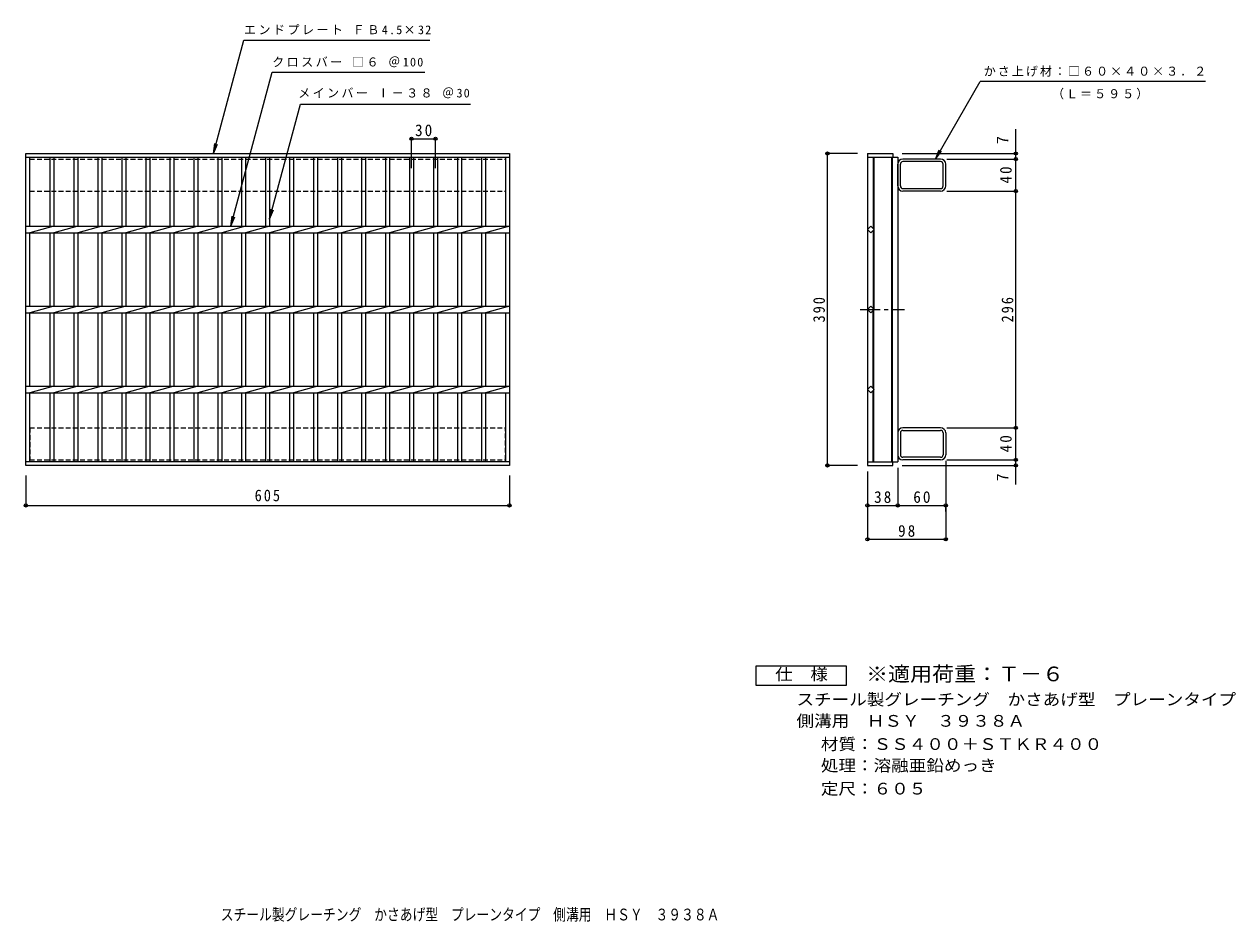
# Model space of a CAD drawing. Units: millimetres, scale not verified. Extents: x -673 to 842, y -678 to 444.
import ezdxf
from ezdxf.enums import TextEntityAlignment as Align

# ---------------------------------------------------------------- set-up
doc = ezdxf.new("R2010")
doc.units = ezdxf.units.MM
doc.header["$LTSCALE"] = 5
doc.header["$PDMODE"] = 32
doc.header["$PDSIZE"] = 4
doc.linetypes.add('CHAIN1', pattern=[8, 5, -1, 1, -1])
doc.linetypes.add('DASHED1', pattern=[1.8, 1.2, -0.6])
for name, color, linetype, lineweight in [('A-1_ピット', 2, 'Continuous', 9), ('A-2_蓋', 3, 'Continuous', 9), ('A-4_寸法', 7, 'Continuous', 9), ('F-4_F-4ﾚｲﾔ', 2, 'Continuous', 9)]:
    doc.layers.add(name, color=color, linetype=linetype, lineweight=lineweight)
doc.layers.add('F-5_F-5ﾚｲﾔ', color=3, linetype='Continuous')
doc.styles.add('ＭＳ ゴシック', font='')
doc.styles.get('ＭＳ ゴシック').set_extended_font_data('MS Gothic')

msp = doc.modelspace()

# ---------------------------------------------------------------- linework, layer by layer
at = {"layer": 'A-1_ピット', "linetype": 'DASHED1'}
for p, q in [((-666.147, 235.075), (-666.147, 275.075)), ((-666.147, 235.075), (-71.147, 235.075)), ((-666.147, -60.925), (-666.147, -100.925)), ((-666.147, -60.925), (-71.147, -60.925))]:
    msp.add_line(p, q, dxfattribs=at)
at = {"layer": 'A-1_ピット'}
for p, q in [((473.262, 275.075), (426.062, 275.075)), ((419.662, 241.475), (419.662, 268.675)), ((422.862, 241.475), (422.862, 268.675)), ((473.262, 271.875), (426.062, 271.875)), ((476.462, 241.475), (476.462, 268.675)), ((479.662, 241.475), (479.662, 268.675)), ((426.062, 238.275), (473.262, 238.275)), ((473.262, 235.075), (426.062, 235.075)), ((419.662, -67.325), (419.662, -94.525)), ((422.862, -67.325), (422.862, -94.525)), ((473.262, -60.925), (426.062, -60.925)), ((426.062, -64.125), (473.262, -64.125)), ((476.462, -67.325), (476.462, -94.525)), ((479.662, -67.325), (479.662, -94.525)), ((473.262, -97.725), (426.062, -97.725)), ((473.262, -100.925), (426.062, -100.925))]:
    msp.add_line(p, q, dxfattribs=at)
at = {"layer": 'A-1_ピット', "linetype": 'DASHED1'}
for points in [[(-666.147, 275.075), (-71.147, 275.075), (-71.147, 235.075)], [(-666.147, -100.925), (-71.147, -100.925), (-71.147, -60.925)]]:
    msp.add_lwpolyline(points, dxfattribs=at)
at = {"layer": 'A-1_ピット'}
for centre, radius, start, end in [((426.062, 268.675), 6.4, 90, 180), ((473.262, 268.675), 6.4, 0, 90), ((426.062, 268.675), 3.2, 90, 180), ((473.262, 268.675), 3.2, 0, 90), ((426.062, 241.475), 6.4, 180, 270), ((426.062, 241.475), 3.2, 180, 270), ((473.262, 241.475), 6.4, 270, 0), ((473.262, 241.475), 3.2, 270, 0), ((426.062, -67.325), 6.4, 90, 180), ((426.062, -67.325), 3.2, 90, 180), ((473.262, -67.325), 6.4, 0, 90), ((473.262, -67.325), 3.2, 0, 90), ((426.062, -94.525), 6.4, 180, 270), ((426.062, -94.525), 3.2, 180, 270), ((473.262, -94.525), 3.2, 270, 0), ((473.262, -94.525), 6.4, 270, 0)]:
    msp.add_arc(centre, radius, start, end, dxfattribs=at)
at = {"layer": 'A-2_蓋'}
for p, q in [((-671.147, 282.075), (-66.147, 282.075)), ((-671.147, -107.925), (-671.147, 282.075)), ((-671.147, 277.575), (-66.147, 277.575)), ((-666.146, 191.315), (-666.146, 277.575)), ((-641.146, 277.575), (-641.146, 191.315)), ((-636.147, 277.575), (-636.147, 191.315)), ((-611.146, 277.575), (-611.146, 191.315)), ((-606.146, 277.575), (-606.146, 191.315)), ((-581.147, 277.575), (-581.147, 191.315)), ((-576.146, 277.575), (-576.146, 191.315)), ((-551.146, 277.575), (-551.146, 191.315)), ((-546.147, 277.575), (-546.147, 191.315)), ((-521.146, 277.575), (-521.146, 191.315)), ((-516.146, 277.575), (-516.146, 191.315)), ((-491.146, 277.575), (-491.146, 191.315)), ((-486.147, 277.575), (-486.147, 191.315)), ((-461.146, 277.575), (-461.146, 191.315)), ((-456.147, 277.575), (-456.147, 191.315)), ((-431.147, 277.575), (-431.147, 191.315)), ((-426.147, 277.575), (-426.147, 191.315)), ((-401.146, 277.575), (-401.146, 191.315)), ((-396.147, 277.575), (-396.147, 191.315)), ((-371.146, 277.575), (-371.146, 191.315)), ((-366.146, 277.575), (-366.146, 191.315)), ((-341.147, 277.575), (-341.147, 191.315)), ((-336.146, 277.575), (-336.146, 191.315)), ((-311.147, 277.575), (-311.147, 191.315)), ((-306.147, 277.575), (-306.147, 191.315)), ((-281.146, 277.575), (-281.146, 191.315)), ((-276.147, 277.575), (-276.147, 191.315)), ((-251.146, 277.575), (-251.146, 191.315)), ((-246.146, 277.575), (-246.146, 191.315)), ((-221.146, 277.575), (-221.146, 191.315)), ((-216.147, 277.575), (-216.147, 191.315)), ((-191.146, 277.575), (-191.146, 191.315)), ((-186.147, 277.575), (-186.147, 191.315)), ((-161.146, 277.575), (-161.146, 191.315)), ((-156.147, 277.575), (-156.147, 191.315)), ((-131.146, 277.575), (-131.146, 191.315)), ((-126.146, 277.575), (-126.146, 191.315)), ((-101.146, 277.575), (-101.146, 191.315)), ((-96.146, 277.575), (-96.146, 191.315)), ((-71.146, 277.575), (-71.146, 191.315)), ((-66.147, 282.075), (-66.147, -107.925)), ((381.662, 282.075), (381.662, -107.925)), ((381.662, 277.575), (419.662, 277.575)), ((388.662, 277.575), (388.662, 188.561)), ((389.662, 277.575), (389.662, 87.561)), ((411.662, 277.575), (411.662, -103.425)), ((412.662, 277.575), (412.662, -103.425)), ((419.662, 277.575), (419.662, -103.425)), ((-671.147, 191.315), (-66.147, 191.315)), ((-666.146, 191.315), (-671.147, 190.315)), ((-671.147, 182.836), (-66.147, 182.836)), ((-636.147, 191.315), (-666.146, 182.836)), ((-666.146, 91.315), (-666.146, 182.836)), ((-641.146, 182.836), (-641.146, 91.315)), ((-606.146, 191.315), (-636.147, 182.836)), ((-636.147, 182.836), (-636.147, 91.315)), ((-611.146, 182.836), (-611.146, 91.315)), ((-576.146, 191.315), (-606.146, 182.836)), ((-606.146, 182.836), (-606.146, 91.315)), ((-581.147, 182.836), (-581.147, 91.315)), ((-546.147, 191.315), (-576.146, 182.836)), ((-576.146, 182.836), (-576.146, 91.315)), ((-551.146, 182.836), (-551.146, 91.315)), ((-516.146, 191.315), (-546.147, 182.836)), ((-546.147, 182.836), (-546.147, 91.315)), ((-521.146, 182.836), (-521.146, 91.315)), ((-486.147, 191.315), (-516.146, 182.836)), ((-516.146, 182.836), (-516.146, 91.315)), ((-491.146, 182.836), (-491.146, 91.315)), ((-456.146, 191.315), (-486.147, 182.836)), ((-486.147, 182.836), (-486.147, 91.315)), ((-461.146, 182.836), (-461.146, 91.315)), ((-426.146, 191.315), (-456.147, 182.836)), ((-456.147, 182.836), (-456.147, 91.315)), ((-431.147, 182.836), (-431.147, 91.315)), ((-396.147, 191.315), (-426.147, 182.836)), ((-426.147, 182.836), (-426.147, 91.315)), ((-401.146, 182.836), (-401.146, 91.315)), ((-366.146, 191.315), (-396.147, 182.836)), ((-396.147, 182.836), (-396.147, 91.315)), ((-371.146, 182.836), (-371.146, 91.315)), ((-336.146, 191.315), (-366.146, 182.836)), ((-366.146, 182.836), (-366.146, 91.315)), ((-341.147, 182.836), (-341.147, 91.315)), ((-306.147, 191.315), (-336.146, 182.836)), ((-336.146, 182.836), (-336.146, 91.315)), ((-311.147, 182.836), (-311.147, 91.315)), ((-276.147, 191.315), (-306.147, 182.836)), ((-306.147, 182.836), (-306.147, 91.315)), ((-281.146, 182.836), (-281.146, 91.315)), ((-246.146, 191.315), (-276.147, 182.836)), ((-276.147, 182.836), (-276.147, 91.315)), ((-251.146, 182.836), (-251.146, 91.315)), ((-216.146, 191.315), (-246.146, 182.836)), ((-246.146, 182.836), (-246.146, 91.315)), ((-221.146, 182.836), (-221.146, 91.315)), ((-186.146, 191.315), (-216.147, 182.836)), ((-216.147, 182.836), (-216.147, 91.315)), ((-191.146, 182.836), (-191.146, 91.315)), ((-156.147, 191.315), (-186.147, 182.836)), ((-186.147, 182.836), (-186.147, 91.315)), ((-161.146, 182.836), (-161.146, 91.315)), ((-126.146, 191.315), (-156.147, 182.836)), ((-156.147, 182.836), (-156.147, 91.315)), ((-131.146, 182.836), (-131.146, 91.315)), ((-96.146, 191.315), (-126.146, 182.836)), ((-126.146, 182.836), (-126.146, 91.315)), ((-101.146, 182.836), (-101.146, 91.315)), ((-66.147, 191.315), (-96.146, 182.836)), ((-96.146, 182.836), (-96.146, 91.315)), ((-71.146, 182.836), (-71.146, 91.315)), ((388.662, 185.59), (388.662, 88.561)), ((-671.147, 91.315), (-66.147, 91.315)), ((-666.146, 91.315), (-671.147, 90.316)), ((-636.147, 91.315), (-666.146, 82.835)), ((-606.146, 91.315), (-636.147, 82.835)), ((-576.146, 91.315), (-606.146, 82.835)), ((-546.147, 91.315), (-576.146, 82.835)), ((-516.146, 91.315), (-546.147, 82.835)), ((-486.147, 91.315), (-516.146, 82.835)), ((-456.146, 91.315), (-486.147, 82.835)), ((-426.146, 91.315), (-456.147, 82.835)), ((-396.147, 91.315), (-426.147, 82.835)), ((-366.146, 91.315), (-396.147, 82.835)), ((-336.146, 91.315), (-366.146, 82.835)), ((-306.147, 91.315), (-336.146, 82.835)), ((-276.147, 91.315), (-306.147, 82.835)), ((-246.146, 91.315), (-276.147, 82.835)), ((-216.146, 91.315), (-246.146, 82.835)), ((-186.146, 91.315), (-216.147, 82.835)), ((-156.147, 91.315), (-186.147, 82.835)), ((-126.146, 91.315), (-156.147, 82.835)), ((-96.146, 91.315), (-126.146, 82.835)), ((-66.147, 91.315), (-96.146, 82.835)), ((-671.147, 82.835), (-66.147, 82.835)), ((-666.146, -8.684), (-666.146, 82.835)), ((-641.146, 82.835), (-641.146, -8.684)), ((-636.147, 82.835), (-636.147, -8.684)), ((-611.146, 82.835), (-611.146, -8.684)), ((-606.146, 82.835), (-606.146, -8.684)), ((-581.147, 82.835), (-581.147, -8.684)), ((-576.146, 82.835), (-576.146, -8.684)), ((-551.146, 82.835), (-551.146, -8.684)), ((-546.147, 82.835), (-546.147, -8.684)), ((-521.146, 82.835), (-521.146, -8.684)), ((-516.146, 82.835), (-516.146, -8.684)), ((-491.146, 82.835), (-491.146, -8.684)), ((-486.147, 82.835), (-486.147, -8.684)), ((-461.146, 82.835), (-461.146, -8.684)), ((-456.147, 82.835), (-456.147, -8.684)), ((-431.147, 82.835), (-431.147, -8.684)), ((-426.147, 82.835), (-426.147, -8.684)), ((-401.146, 82.835), (-401.146, -8.684)), ((-396.147, 82.835), (-396.147, -8.684)), ((-371.146, 82.835), (-371.146, -8.684)), ((-366.146, 82.835), (-366.146, -8.684)), ((-341.147, 82.835), (-341.147, -8.684)), ((-336.146, 82.835), (-336.146, -8.684)), ((-311.147, 82.835), (-311.147, -8.684)), ((-306.147, 82.835), (-306.147, -8.684)), ((-281.146, 82.835), (-281.146, -8.684)), ((-276.147, 82.835), (-276.147, -8.684)), ((-251.146, 82.835), (-251.146, -8.684)), ((-246.146, 82.835), (-246.146, -8.684)), ((-221.146, 82.835), (-221.146, -8.684)), ((-216.147, 82.835), (-216.147, -8.684)), ((-191.146, 82.835), (-191.146, -8.684)), ((-186.147, 82.835), (-186.147, -8.684)), ((-161.146, 82.835), (-161.146, -8.684)), ((-156.147, 82.835), (-156.147, -8.684)), ((-131.146, 82.835), (-131.146, -8.684)), ((-126.146, 82.835), (-126.146, -8.684)), ((-101.146, 82.835), (-101.146, -8.684)), ((-96.146, 82.835), (-96.146, -8.684)), ((-71.146, 82.835), (-71.146, -8.684)), ((388.662, -11.44), (388.662, 85.59)), ((389.662, -103.425), (389.662, 86.59)), ((-671.147, -8.684), (-66.147, -8.684)), ((-666.146, -8.684), (-671.147, -9.685)), ((-636.147, -8.684), (-666.146, -17.164)), ((-606.146, -8.684), (-636.147, -17.164)), ((-576.146, -8.684), (-606.146, -17.164)), ((-546.147, -8.684), (-576.146, -17.164)), ((-516.146, -8.684), (-546.147, -17.164)), ((-486.147, -8.684), (-516.146, -17.164)), ((-456.146, -8.684), (-486.147, -17.164)), ((-426.146, -8.684), (-456.147, -17.164)), ((-396.147, -8.684), (-426.147, -17.164)), ((-366.146, -8.684), (-396.147, -17.164)), ((-336.146, -8.684), (-366.146, -17.164)), ((-306.147, -8.684), (-336.146, -17.164)), ((-276.147, -8.684), (-306.147, -17.164)), ((-246.146, -8.684), (-276.147, -17.164)), ((-216.146, -8.684), (-246.146, -17.164)), ((-186.146, -8.684), (-216.147, -17.164)), ((-156.147, -8.684), (-186.147, -17.164)), ((-126.146, -8.684), (-156.147, -17.164)), ((-96.146, -8.684), (-126.146, -17.164)), ((-66.147, -8.684), (-96.146, -17.164)), ((388.662, -103.425), (388.662, -14.41)), ((-671.147, -17.164), (-66.147, -17.164)), ((-666.146, -103.425), (-666.146, -17.164)), ((-641.146, -17.164), (-641.146, -103.425)), ((-636.147, -17.164), (-636.147, -103.425)), ((-611.146, -17.164), (-611.146, -103.425)), ((-606.146, -17.164), (-606.146, -103.425)), ((-581.147, -17.164), (-581.147, -103.425)), ((-576.146, -17.164), (-576.146, -103.425)), ((-551.146, -17.164), (-551.146, -103.425)), ((-546.147, -17.164), (-546.147, -103.425)), ((-521.146, -17.164), (-521.146, -103.425)), ((-516.146, -17.164), (-516.146, -103.425)), ((-491.146, -17.164), (-491.146, -103.425)), ((-486.147, -17.164), (-486.147, -103.425)), ((-461.146, -17.164), (-461.146, -103.425)), ((-456.147, -17.164), (-456.147, -103.425)), ((-431.147, -17.164), (-431.147, -103.425)), ((-426.147, -17.164), (-426.147, -103.425)), ((-401.146, -17.164), (-401.146, -103.425)), ((-396.147, -17.164), (-396.147, -103.425)), ((-371.146, -17.164), (-371.146, -103.425)), ((-366.146, -17.164), (-366.146, -103.425)), ((-341.147, -17.164), (-341.147, -103.425)), ((-336.146, -17.164), (-336.146, -103.425)), ((-311.147, -17.164), (-311.147, -103.425)), ((-306.147, -17.164), (-306.147, -103.425)), ((-281.146, -17.164), (-281.146, -103.425)), ((-276.147, -17.164), (-276.147, -103.425)), ((-251.146, -17.164), (-251.146, -103.425)), ((-246.146, -17.164), (-246.146, -103.425)), ((-221.146, -17.164), (-221.146, -103.425)), ((-216.147, -17.164), (-216.147, -103.425)), ((-191.146, -17.164), (-191.146, -103.425)), ((-186.147, -17.164), (-186.147, -103.425)), ((-161.146, -17.164), (-161.146, -103.425)), ((-156.147, -17.164), (-156.147, -103.425)), ((-131.146, -17.164), (-131.146, -103.425)), ((-126.146, -17.164), (-126.146, -103.425)), ((-101.146, -17.164), (-101.146, -103.425)), ((-96.146, -17.164), (-96.146, -103.425)), ((-71.146, -17.164), (-71.146, -103.425)), ((-66.147, -103.425), (-671.147, -103.425)), ((381.662, -103.425), (419.662, -103.425)), ((-66.147, -107.925), (-671.147, -107.925))]:
    msp.add_line(p, q, dxfattribs=at)
at = {"layer": 'A-2_蓋', "linetype": 'CHAIN1'}
msp.add_line((372.5, 87.075), (428.242, 87.075), dxfattribs=at)
at = {"layer": 'A-2_蓋'}
for points in [[(381.662, 282.075), (413.662, 282.075), (413.662, 277.575)], [(381.662, 87.075), (385.905, 91.318), (390.147, 87.075)], [(381.662, 87.075), (385.905, 82.833), (390.147, 87.075)], [(381.662, -107.925), (413.662, -107.925), (413.662, -103.425)]]:
    msp.add_lwpolyline(points, dxfattribs=at)
for points in [[(390.147, 187.075), (385.905, 182.833), (381.662, 187.075), (385.905, 191.318)], [(390.147, -12.925), (385.905, -8.682), (381.662, -12.925), (385.905, -17.167)]]:
    msp.add_lwpolyline(points, close=True, dxfattribs=at)
at = {"layer": 'A-4_寸法'}
for p, q in [((-414.514, 191.315), (-362.925, 383.846)), ((-362.925, 383.846), (-172.078, 383.846)), ((466.662, 275.075), (522.665, 372.075)), ((804.78, 372.075), (522.665, 372.075)), ((-366.146, 199.976), (-327.596, 343.846)), ((-327.596, 343.846), (-114.836, 343.846)), ((567.324, -131.921), (567.324, 312.541)), ((-436.242, 282.075), (-434.61, 294.468)), ((-436.242, 282.075), (-431.458, 293.624)), ((-188.647, 263.794), (-188.647, 302.089)), ((-188.647, 300.589), (-158.646, 300.589)), ((-158.646, 263.794), (-158.646, 302.089)), ((369.162, 282.075), (330.162, 282.075)), ((331.662, -107.925), (331.662, 282.075)), ((425.162, 282.075), (568.824, 282.075)), ((466.662, 275.075), (471.445, 286.624)), ((466.662, 275.075), (474.271, 284.992)), ((481.096, 275.075), (568.824, 275.075)), ((481.096, 235.075), (568.824, 235.075)), ((-366.146, 199.976), (-364.515, 212.369)), ((-414.514, 191.315), (-412.882, 203.708)), ((-414.514, 191.315), (-409.73, 202.863)), ((-366.146, 199.976), (-361.363, 211.524)), ((481.096, -60.925), (568.824, -60.925)), ((479.662, -102.025), (479.662, -201.781)), ((481.096, -100.925), (568.824, -100.925)), ((-671.147, -120.425), (-671.147, -159.425)), ((-66.147, -120.425), (-66.147, -159.425)), ((369.162, -107.925), (330.162, -107.925)), ((381.662, -115.425), (381.662, -201.781)), ((419.662, -110.925), (419.662, -159.425)), ((425.162, -107.925), (568.824, -107.925)), ((-671.147, -157.925), (-66.147, -157.925)), ((381.662, -157.925), (419.662, -157.925)), ((419.662, -157.925), (479.662, -157.925)), ((479.662, -165.425), (479.662, -159.425)), ((381.662, -200.281), (479.662, -200.281))]:
    msp.add_line(p, q, dxfattribs=at)
msp.add_lwpolyline([(-436.242, 282.075), (-398.254, 423.846), (-165.708, 423.846)], dxfattribs=at)
for p in [(-188.647, 300.589), (-158.646, 300.589), (331.662, 282.075), (567.324, 282.075), (567.324, 275.075), (567.324, 235.075), (567.324, -60.925), (331.662, -107.925), (567.324, -100.925), (567.324, -107.925), (-671.147, -157.925), (-66.147, -157.925), (381.662, -157.925), (419.662, -157.925), (479.662, -157.925), (381.662, -200.281), (479.662, -200.281)]:
    msp.add_point(p, dxfattribs=at)
at = {"layer": 'F-4_F-4ﾚｲﾔ'}
msp.add_lwpolyline([(242.527, -383.242), (242.527, -358.242), (355.027, -358.242), (355.027, -383.242)], close=True, dxfattribs=at)

# ---------------------------------------------------------------- texts
at = {"layer": 'A-4_寸法', "color": 2, "style": 'ＭＳ ゴシック'}
for p in [(562.324, 293.876), (562.324, -127.793)]:
    msp.add_text('7', height=14.66, rotation=90, dxfattribs=at).set_placement(p, align=Align.BOTTOM_LEFT)
at = {"layer": 'A-4_寸法', "char_height": 11, "attachment_point": 7, "style": 'ＭＳ ゴシック'}
for s, insert in [('\\T1.21;エンドプレート\\~ＦＢ4.5×32', (-398.254, 430.559)), ('\\T1.21;クロスバー\\~□６\\~＠100', (-362.925, 389.835)), ('\\T1.17;かさ上げ材：□６０×４０×３．２', (527.28, 378.149)), ('\\T1.2;メインバー\\~Ⅰ－３８\\~＠30', (-330.326, 351.081)), ('\\T1.17;（Ｌ＝５９５）', (612.679, 349.683))]:
    msp.add_mtext(s, dxfattribs=dict(at, insert=insert))
at = {"layer": 'A-4_寸法', "color": 2, "char_height": 14.66, "attachment_point": 7, "style": 'ＭＳ ゴシック'}
for s, insert in [('\\T1.27;\\W0.95;30', (-184.271, 303.589)), ('\\T1.27;\\W0.9;605', (-384.897, -152.925)), ('\\T1.27;\\W0.95;38', (390.037, -154.925)), ('\\T1.27;\\W0.95;60', (439.037, -154.925)), ('\\T1.27;\\W0.95;98', (420.037, -197.281))]:
    msp.add_mtext(s, dxfattribs=dict(at, insert=insert))
at = {"layer": 'A-4_寸法', "color": 2, "char_height": 14.66, "attachment_point": 7, "rotation": 90, "style": 'ＭＳ ゴシック'}
for s, insert in [('\\T1.27;\\W0.95;40', (562.324, 244.45)), ('\\T1.27;\\W0.9;390', (328.662, 70.825)), ('\\T1.27;\\W0.9;296', (564.324, 70.825)), ('\\T1.27;\\W0.95;40', (562.324, -91.55))]:
    msp.add_mtext(s, dxfattribs=dict(at, insert=insert))
at = {"layer": 'F-4_F-4ﾚｲﾔ', "style": 'ＭＳ ゴシック'}
for s, width, p in [('仕\u3000様', 1.1, (266.277, -380.742)), ('スチール製グレーチング\u3000かさあげ型\u3000プレーンタイプ', 1.1, (292.941, -412.203)), ('側溝用\u3000ＨＳＹ\u3000３９３８Ａ', 1.1, (292.941, -438.991)), ('材質：ＳＳ４００＋ＳＴＫＲ４００', 1.1, (323.428, -468.007)), ('処理：溶融亜鉛めっき', 1.1, (323.428, -494.702)), ('定尺：６０５', 1.1, (323.428, -523.718)), ('スチール製グレーチング\u3000かさあげ型\u3000プレーンタイプ\u3000側溝用\u3000ＨＳＹ\u3000３９３８Ａ', 0.8, (-427.33, -681.102))]:
    msp.add_text(s, height=14.66, dxfattribs=dict(at, width=width)).set_placement(p, align=Align.BOTTOM_LEFT)
at = {"layer": 'F-5_F-5ﾚｲﾔ', "style": 'ＭＳ ゴシック', "width": 1.1}
msp.add_text('※適用荷重：Ｔ－６', height=18.33, dxfattribs=at).set_placement((380.027, -383.242), align=Align.BOTTOM_LEFT)

doc.saveas('drawing.dxf')
